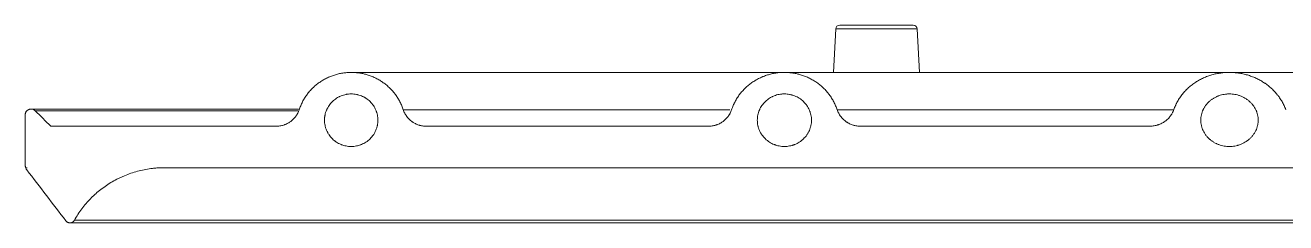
# Model space of a CAD drawing. Header units: millimetres. Extents: x -461 to 2810, y 2853 to 3908.
# Drawn here: x 1598 to 1755.9, y 3106.5 to 3131.4 of the extents above; entities that cross this region are included whole.
import ezdxf

# ---------------------------------------------------------------- set-up
doc = ezdxf.new("R2010")
doc.units = ezdxf.units.MM
doc.layers.add('粗实线层', color=7, linetype='Continuous', lineweight=35)

msp = doc.modelspace()

# ---------------------------------------------------------------- linework, layer by layer
at = {"layer": '粗实线层', "lineweight": 20}
for p, q in [((1699.504, 3130.893), (1699.218, 3125.437)), ((1709.714, 3130.893), (1699.504, 3130.893)), ((1704.609, 3131.374), (1700.011, 3131.374)), ((1709.207, 3131.374), (1704.609, 3131.374)), ((1710, 3125.437), (1709.714, 3130.893)), ((1597.993, 3120.111), (1597.993, 3120.111)), ((1597.993, 3113.807), (1597.993, 3120.111)), ((1599.239, 3120.622), (1599.24, 3120.622)), ((1601.21, 3118.674), (1629.415, 3118.674)), ((1648.239, 3118.674), (1683.545, 3118.674)), ((1702.632, 3118.674), (1738.789, 3118.674)), ((1598.052, 3113.467), (1598.229, 3113.467)), ((1771.005, 3113.467), (1615.438, 3113.467)), ((1603.596, 3106.541), (1995.94, 3106.541)), ((1798.902, 3106.871), (1604.155, 3106.871))]:
    msp.add_line(p, q, dxfattribs=at)
for centre, start, end in [((1700.011, 3130.866), 90, 177), ((1709.207, 3130.866), 3, 90)]:
    msp.add_arc(centre, 0.508, start, end, dxfattribs=at)
for points, knots in [([(1632.304, 3120.752), (1632.36, 3120.923), (1632.423, 3121.092), (1632.527, 3121.341), (1632.564, 3121.423), (1632.64, 3121.586), (1632.679, 3121.667), (1632.803, 3121.907), (1632.892, 3122.063), (1633.081, 3122.366), (1633.28, 3122.661), (1633.614, 3123.077), (1633.889, 3123.371), (1634.051, 3123.527), (1634.116, 3123.589), (1634.149, 3123.619), (1634.249, 3123.71), (1634.317, 3123.769), (1634.522, 3123.942), (1634.804, 3124.16), (1635.25, 3124.453), (1635.562, 3124.625), (1635.802, 3124.745), (1635.883, 3124.784), (1636.006, 3124.84), (1636.048, 3124.858), (1636.131, 3124.893), (1636.172, 3124.911), (1636.38, 3124.995), (1636.716, 3125.117), (1637.23, 3125.259), (1637.58, 3125.327), (1637.933, 3125.382), (1638.111, 3125.402), (1638.38, 3125.423), (1638.47, 3125.428), (1638.649, 3125.435), (1638.739, 3125.437), (1639.007, 3125.436), (1639.362, 3125.422), (1639.892, 3125.36), (1640.287, 3125.283), (1640.505, 3125.229), (1640.592, 3125.207), (1640.636, 3125.195), (1640.766, 3125.159), (1640.852, 3125.133), (1641.108, 3125.051), (1641.443, 3124.929), (1641.929, 3124.708), (1642.241, 3124.536), (1642.471, 3124.398), (1642.547, 3124.35), (1642.66, 3124.275), (1642.698, 3124.25), (1642.772, 3124.199), (1642.809, 3124.174), (1642.991, 3124.043), (1643.273, 3123.823), (1643.668, 3123.464), (1643.912, 3123.204), (1644.088, 3123.002), (1644.173, 3122.899), (1644.257, 3122.792), (1644.311, 3122.721), (1644.339, 3122.685), (1644.472, 3122.504), (1644.673, 3122.207), (1644.936, 3121.743), (1645.087, 3121.42), (1645.224, 3121.091), (1645.287, 3120.923), (1645.343, 3120.752)], [0, 0, 0, 0, 0.03125, 0.03125, 0.046875, 0.046875, 0.0625, 0.0625, 0.09375, 0.09375, 0.125, 0.15625, 0.1875, 0.1953125, 0.1953125, 0.203125, 0.203125, 0.21875, 0.21875, 0.25, 0.28125, 0.3125, 0.3125, 0.328125, 0.328125, 0.3359375, 0.3359375, 0.34375, 0.34375, 0.375, 0.40625, 0.4375, 0.4375, 0.46875, 0.46875, 0.484375, 0.484375, 0.5, 0.5, 0.53125, 0.5625, 0.59375, 0.6015625, 0.6015625, 0.609375, 0.609375, 0.625, 0.625, 0.65625, 0.6875, 0.71875, 0.71875, 0.734375, 0.734375, 0.7421875, 0.7421875, 0.75, 0.75, 0.78125, 0.8125, 0.84375, 0.84375, 0.859375, 0.8671875, 0.8671875, 0.875, 0.875, 0.90625, 0.9375, 0.96875, 0.96875, 1, 1, 1, 1]), ([(1692.782, 3125.437), (1691.915, 3125.437), (1689.415, 3125.437), (1685.144, 3125.437), (1679.855, 3125.437), (1674.18, 3125.437), (1668.25, 3125.437), (1662.604, 3125.437), (1657.349, 3125.437), (1652.57, 3125.437), (1648.112, 3125.437), (1644.141, 3125.437), (1640.968, 3125.437), (1639.469, 3125.437), (1638.894, 3125.437)], [0, 0, 0, 0, 0.0305715, 0.0890396, 0.1564923, 0.2329235, 0.3183334, 0.4127232, 0.4982469, 0.5900131, 0.6880341, 0.7922769, 0.9027193, 1, 1, 1, 1]), ([(1686.468, 3120.752), (1686.525, 3120.925), (1686.589, 3121.095), (1686.696, 3121.345), (1686.751, 3121.469), (1686.811, 3121.592), (1686.852, 3121.673), (1686.872, 3121.714), (1686.978, 3121.915), (1687.068, 3122.071), (1687.26, 3122.375), (1687.464, 3122.671), (1687.803, 3123.088), (1688.053, 3123.349), (1688.216, 3123.507), (1688.249, 3123.539), (1688.315, 3123.6), (1688.416, 3123.692), (1688.519, 3123.78), (1688.727, 3123.952), (1689.013, 3124.17), (1689.465, 3124.461), (1689.782, 3124.633), (1690.025, 3124.752), (1690.107, 3124.791), (1690.232, 3124.846), (1690.273, 3124.864), (1690.357, 3124.899), (1690.399, 3124.916), (1690.609, 3125), (1690.949, 3125.121), (1691.468, 3125.261), (1691.997, 3125.362), (1692.356, 3125.403), (1692.583, 3125.42), (1692.628, 3125.423), (1692.719, 3125.428), (1692.855, 3125.434), (1692.99, 3125.437), (1693.26, 3125.436), (1693.619, 3125.422), (1694.154, 3125.36), (1694.552, 3125.284), (1694.772, 3125.23), (1694.86, 3125.208), (1694.904, 3125.197), (1695.036, 3125.161), (1695.122, 3125.135), (1695.381, 3125.054), (1695.72, 3124.933), (1696.212, 3124.713), (1696.528, 3124.542), (1696.762, 3124.404), (1696.838, 3124.357), (1696.991, 3124.259), (1697.066, 3124.208), (1697.289, 3124.051), (1697.576, 3123.833), (1697.978, 3123.474), (1698.226, 3123.214), (1698.405, 3123.011), (1698.493, 3122.908), (1698.578, 3122.802), (1698.634, 3122.731), (1698.661, 3122.694), (1698.798, 3122.513), (1699.003, 3122.215), (1699.272, 3121.749), (1699.426, 3121.424), (1699.568, 3121.093), (1699.632, 3120.924), (1699.689, 3120.752)], [0, 0, 0, 0, 0.03125, 0.03125, 0.046875, 0.0546875, 0.0546875, 0.0625, 0.0625, 0.09375, 0.09375, 0.125, 0.15625, 0.1875, 0.1875, 0.1953125, 0.1953125, 0.203125, 0.21875, 0.21875, 0.25, 0.28125, 0.3125, 0.3125, 0.328125, 0.328125, 0.3359375, 0.3359375, 0.34375, 0.34375, 0.375, 0.40625, 0.4375, 0.46875, 0.46875, 0.4765625, 0.4765625, 0.484375, 0.5, 0.5, 0.53125, 0.5625, 0.59375, 0.6015625, 0.6015625, 0.609375, 0.609375, 0.625, 0.625, 0.65625, 0.6875, 0.71875, 0.71875, 0.734375, 0.734375, 0.75, 0.75, 0.78125, 0.8125, 0.84375, 0.84375, 0.859375, 0.8671875, 0.8671875, 0.875, 0.875, 0.90625, 0.9375, 0.96875, 0.96875, 1, 1, 1, 1]), ([(1748.956, 3125.437), (1745.721, 3125.437), (1739.108, 3125.437), (1729.731, 3125.437), (1720.872, 3125.437), (1712.97, 3125.437), (1706.094, 3125.437), (1700.347, 3125.437), (1695.975, 3125.437), (1693.936, 3125.437), (1693.159, 3125.437)], [0, 0, 0, 0, 0.1159528, 0.2451904, 0.374418, 0.5036682, 0.632958, 0.7622952, 0.8915416, 1, 1, 1, 1]), ([(1741.846, 3120.752), (1741.908, 3120.931), (1741.978, 3121.106), (1742.074, 3121.322), (1742.094, 3121.365), (1742.135, 3121.45), (1742.197, 3121.578), (1742.263, 3121.702), (1742.399, 3121.947), (1742.497, 3122.106), (1742.704, 3122.415), (1742.925, 3122.715), (1743.17, 3122.997), (1743.363, 3123.202), (1743.429, 3123.269), (1743.531, 3123.368), (1743.565, 3123.4), (1743.634, 3123.465), (1743.668, 3123.497), (1743.843, 3123.654), (1743.987, 3123.773), (1744.282, 3124), (1744.586, 3124.215), (1745.066, 3124.501), (1745.401, 3124.668), (1745.658, 3124.785), (1745.745, 3124.823), (1745.919, 3124.894), (1746.007, 3124.928), (1746.271, 3125.024), (1746.448, 3125.082), (1746.806, 3125.185), (1747.167, 3125.274), (1747.718, 3125.369), (1748.092, 3125.407), (1748.327, 3125.423), (1748.374, 3125.425), (1748.468, 3125.43), (1748.609, 3125.435), (1748.75, 3125.437), (1749.031, 3125.435), (1749.404, 3125.42), (1749.959, 3125.359), (1750.327, 3125.293), (1750.602, 3125.233), (1750.693, 3125.211), (1750.876, 3125.165), (1750.967, 3125.14), (1751.238, 3125.06), (1751.594, 3124.942), (1752.111, 3124.728), (1752.445, 3124.562), (1752.774, 3124.382), (1752.935, 3124.286), (1753.134, 3124.158), (1753.173, 3124.132), (1753.251, 3124.08), (1753.368, 3124), (1753.481, 3123.917), (1753.705, 3123.747), (1753.994, 3123.51), (1754.263, 3123.251), (1754.523, 3122.981), (1754.648, 3122.841), (1754.797, 3122.658), (1754.827, 3122.622), (1754.885, 3122.547), (1754.971, 3122.435), (1755.053, 3122.321), (1755.212, 3122.09), (1755.312, 3121.932), (1755.496, 3121.608), (1755.582, 3121.443), (1755.738, 3121.103), (1755.81, 3120.93), (1755.873, 3120.752)], [0, 0, 0, 0, 0.03125, 0.03125, 0.0390625, 0.0390625, 0.046875, 0.0625, 0.0625, 0.09375, 0.09375, 0.125, 0.15625, 0.15625, 0.171875, 0.171875, 0.1796875, 0.1796875, 0.1875, 0.1875, 0.21875, 0.21875, 0.25, 0.28125, 0.3125, 0.3125, 0.328125, 0.328125, 0.34375, 0.34375, 0.375, 0.375, 0.40625, 0.4375, 0.46875, 0.46875, 0.4765625, 0.4765625, 0.484375, 0.5, 0.5, 0.53125, 0.5625, 0.59375, 0.59375, 0.609375, 0.609375, 0.625, 0.625, 0.65625, 0.6875, 0.71875, 0.71875, 0.75, 0.75, 0.7578125, 0.7578125, 0.765625, 0.78125, 0.78125, 0.8125, 0.84375, 0.84375, 0.875, 0.875, 0.8828125, 0.8828125, 0.890625, 0.90625, 0.90625, 0.9375, 0.9375, 0.96875, 0.96875, 1, 1, 1, 1]), ([(1794.636, 3125.437), (1794.052, 3125.437), (1791.305, 3125.437), (1786.386, 3125.437), (1779.966, 3125.437), (1773.572, 3125.437), (1767.333, 3125.437), (1761.379, 3125.437), (1755.934, 3125.437), (1751.714, 3125.437), (1749.673, 3125.437), (1748.962, 3125.437)], [0, 0, 0, 0, 0.0289608, 0.1369503, 0.2502748, 0.3694673, 0.4955904, 0.6273495, 0.7646187, 0.9089135, 1, 1, 1, 1]), ([(1642.167, 3119.436), (1642.167, 3119.546), (1642.161, 3119.655), (1642.14, 3119.871), (1642.107, 3120.085), (1642.054, 3120.295), (1642.013, 3120.425), (1642.005, 3120.451), (1641.987, 3120.503), (1641.978, 3120.529), (1641.95, 3120.607), (1641.93, 3120.657), (1641.867, 3120.808), (1641.772, 3121.003), (1641.659, 3121.188), (1641.567, 3121.323), (1641.536, 3121.367), (1641.47, 3121.454), (1641.436, 3121.497), (1641.33, 3121.623), (1641.182, 3121.783), (1640.94, 3121.998), (1640.764, 3122.127), (1640.649, 3122.202), (1640.626, 3122.216), (1640.58, 3122.245), (1640.509, 3122.288), (1640.438, 3122.327), (1640.294, 3122.403), (1640.097, 3122.494), (1639.892, 3122.566), (1639.736, 3122.613), (1639.683, 3122.627), (1639.603, 3122.647), (1639.577, 3122.653), (1639.523, 3122.665), (1639.389, 3122.692), (1639.148, 3122.727), (1638.931, 3122.738), (1638.714, 3122.738), (1638.606, 3122.733), (1638.469, 3122.72), (1638.442, 3122.717), (1638.388, 3122.71), (1638.306, 3122.699), (1638.226, 3122.686), (1638.066, 3122.655), (1637.856, 3122.603), (1637.651, 3122.531), (1637.5, 3122.47), (1637.45, 3122.448), (1637.375, 3122.414), (1637.35, 3122.402), (1637.301, 3122.378), (1637.18, 3122.316), (1636.969, 3122.192), (1636.794, 3122.065), (1636.625, 3121.929), (1636.544, 3121.856), (1636.446, 3121.761), (1636.426, 3121.741), (1636.388, 3121.702), (1636.332, 3121.642), (1636.278, 3121.581), (1636.173, 3121.456), (1636.043, 3121.283), (1635.93, 3121.099), (1635.851, 3120.955), (1635.826, 3120.907), (1635.791, 3120.832), (1635.779, 3120.808), (1635.756, 3120.758), (1635.702, 3120.633), (1635.618, 3120.403), (1635.564, 3120.193), (1635.532, 3120.034), (1635.517, 3119.954), (1635.506, 3119.873), (1635.499, 3119.818), (1635.496, 3119.791), (1635.482, 3119.655), (1635.477, 3119.546), (1635.477, 3119.329), (1635.488, 3119.113), (1635.52, 3118.898), (1635.547, 3118.764), (1635.553, 3118.737), (1635.565, 3118.684), (1635.571, 3118.657), (1635.591, 3118.577), (1635.606, 3118.525), (1635.654, 3118.369), (1635.729, 3118.165), (1635.823, 3117.97), (1635.901, 3117.827), (1635.928, 3117.779), (1635.985, 3117.686), (1636.015, 3117.64), (1636.107, 3117.504), (1636.238, 3117.331), (1636.458, 3117.092), (1636.621, 3116.947), (1636.727, 3116.861), (1636.749, 3116.844), (1636.792, 3116.811), (1636.858, 3116.762), (1636.925, 3116.715), (1637.061, 3116.626), (1637.248, 3116.516), (1637.445, 3116.425), (1637.596, 3116.363), (1637.647, 3116.344), (1637.751, 3116.307), (1637.803, 3116.29), (1637.96, 3116.244), (1638.171, 3116.192), (1638.385, 3116.16), (1638.601, 3116.139), (1638.71, 3116.134), (1638.929, 3116.134), (1639.038, 3116.139), (1639.254, 3116.16), (1639.468, 3116.191), (1639.679, 3116.243), (1639.836, 3116.289), (1639.888, 3116.306), (1639.991, 3116.342), (1640.043, 3116.361), (1640.194, 3116.423), (1640.391, 3116.514), (1640.578, 3116.624), (1640.759, 3116.742), (1640.847, 3116.806), (1641.019, 3116.944), (1641.1, 3117.016), (1641.255, 3117.168), (1641.402, 3117.327), (1641.533, 3117.5), (1641.626, 3117.635), (1641.655, 3117.681), (1641.713, 3117.774), (1641.74, 3117.821), (1641.819, 3117.965), (1641.913, 3118.16), (1641.987, 3118.363), (1642.036, 3118.519), (1642.058, 3118.597), (1642.078, 3118.677), (1642.09, 3118.73), (1642.096, 3118.757), (1642.123, 3118.892), (1642.14, 3119), (1642.161, 3119.217), (1642.167, 3119.326), (1642.167, 3119.436)], [0, 0, 0, 0, 0.015625, 0.015625, 0.03125, 0.046875, 0.046875, 0.0507812, 0.0507812, 0.0546875, 0.0546875, 0.0625, 0.0625, 0.078125, 0.09375, 0.09375, 0.1015625, 0.1015625, 0.109375, 0.109375, 0.125, 0.140625, 0.15625, 0.15625, 0.1601562, 0.1601562, 0.1640625, 0.171875, 0.171875, 0.1875, 0.203125, 0.203125, 0.2109375, 0.2109375, 0.2148437, 0.2148437, 0.21875, 0.234375, 0.25, 0.25, 0.265625, 0.265625, 0.2695312, 0.2695312, 0.2734375, 0.28125, 0.28125, 0.296875, 0.3125, 0.3125, 0.3203125, 0.3203125, 0.3242187, 0.3242187, 0.328125, 0.34375, 0.359375, 0.359375, 0.375, 0.375, 0.3789062, 0.3789062, 0.3828125, 0.390625, 0.390625, 0.40625, 0.421875, 0.421875, 0.4296875, 0.4296875, 0.4335937, 0.4335937, 0.4375, 0.453125, 0.46875, 0.46875, 0.4765625, 0.4804687, 0.4804687, 0.484375, 0.484375, 0.5, 0.5, 0.515625, 0.53125, 0.53125, 0.5351562, 0.5351562, 0.5390625, 0.5390625, 0.546875, 0.546875, 0.5625, 0.578125, 0.578125, 0.5859375, 0.5859375, 0.59375, 0.59375, 0.609375, 0.625, 0.640625, 0.640625, 0.6445312, 0.6445312, 0.6484375, 0.65625, 0.65625, 0.671875, 0.6875, 0.6875, 0.6953125, 0.6953125, 0.703125, 0.703125, 0.71875, 0.734375, 0.734375, 0.75, 0.75, 0.765625, 0.765625, 0.78125, 0.796875, 0.796875, 0.8046875, 0.8046875, 0.8125, 0.8125, 0.828125, 0.84375, 0.84375, 0.859375, 0.859375, 0.875, 0.875, 0.890625, 0.90625, 0.90625, 0.9140625, 0.9140625, 0.921875, 0.921875, 0.9375, 0.953125, 0.953125, 0.9609375, 0.9648437, 0.9648437, 0.96875, 0.96875, 0.984375, 0.984375, 1, 1, 1, 1]), ([(1642.167, 3119.436), (1642.167, 3119.326), (1642.161, 3119.217), (1642.14, 3119), (1642.123, 3118.892), (1642.096, 3118.757), (1642.09, 3118.73), (1642.078, 3118.677), (1642.058, 3118.597), (1642.036, 3118.519), (1641.987, 3118.363), (1641.913, 3118.16), (1641.819, 3117.965), (1641.74, 3117.821), (1641.713, 3117.774), (1641.655, 3117.681), (1641.626, 3117.635), (1641.533, 3117.5), (1641.402, 3117.327), (1641.255, 3117.168), (1641.1, 3117.016), (1641.019, 3116.944), (1640.847, 3116.806), (1640.759, 3116.742), (1640.578, 3116.624), (1640.391, 3116.514), (1640.194, 3116.423), (1640.043, 3116.361), (1639.991, 3116.342), (1639.888, 3116.306), (1639.836, 3116.289), (1639.679, 3116.243), (1639.468, 3116.191), (1639.254, 3116.16), (1639.038, 3116.139), (1638.929, 3116.134), (1638.71, 3116.134), (1638.601, 3116.139), (1638.385, 3116.16), (1638.171, 3116.192), (1637.96, 3116.244), (1637.803, 3116.29), (1637.751, 3116.307), (1637.647, 3116.344), (1637.596, 3116.363), (1637.445, 3116.425), (1637.248, 3116.516), (1637.061, 3116.626), (1636.925, 3116.715), (1636.858, 3116.762), (1636.792, 3116.811), (1636.749, 3116.844), (1636.727, 3116.861), (1636.621, 3116.947), (1636.458, 3117.092), (1636.238, 3117.331), (1636.107, 3117.504), (1636.015, 3117.64), (1635.985, 3117.686), (1635.928, 3117.779), (1635.901, 3117.827), (1635.823, 3117.97), (1635.729, 3118.165), (1635.654, 3118.369), (1635.606, 3118.525), (1635.591, 3118.577), (1635.571, 3118.657), (1635.565, 3118.684), (1635.553, 3118.737), (1635.547, 3118.764), (1635.52, 3118.898), (1635.488, 3119.113), (1635.477, 3119.329), (1635.477, 3119.546), (1635.482, 3119.655), (1635.496, 3119.791), (1635.499, 3119.818), (1635.506, 3119.873), (1635.517, 3119.954), (1635.532, 3120.034), (1635.564, 3120.193), (1635.618, 3120.403), (1635.702, 3120.633), (1635.756, 3120.758), (1635.779, 3120.808), (1635.791, 3120.832), (1635.826, 3120.907), (1635.851, 3120.955), (1635.93, 3121.099), (1636.043, 3121.283), (1636.173, 3121.456), (1636.278, 3121.581), (1636.332, 3121.642), (1636.388, 3121.702), (1636.426, 3121.741), (1636.446, 3121.761), (1636.544, 3121.856), (1636.625, 3121.929), (1636.794, 3122.065), (1636.969, 3122.192), (1637.18, 3122.316), (1637.301, 3122.378), (1637.35, 3122.402), (1637.375, 3122.414), (1637.45, 3122.448), (1637.5, 3122.47), (1637.651, 3122.531), (1637.856, 3122.603), (1638.066, 3122.655), (1638.226, 3122.686), (1638.306, 3122.699), (1638.388, 3122.71), (1638.442, 3122.717), (1638.469, 3122.72), (1638.606, 3122.733), (1638.714, 3122.738), (1638.931, 3122.738), (1639.148, 3122.727), (1639.389, 3122.692), (1639.523, 3122.665), (1639.577, 3122.653), (1639.603, 3122.647), (1639.683, 3122.627), (1639.736, 3122.613), (1639.892, 3122.566), (1640.097, 3122.494), (1640.294, 3122.403), (1640.438, 3122.327), (1640.509, 3122.288), (1640.58, 3122.245), (1640.626, 3122.216), (1640.649, 3122.202), (1640.764, 3122.127), (1640.94, 3121.998), (1641.182, 3121.783), (1641.33, 3121.623), (1641.436, 3121.497), (1641.47, 3121.454), (1641.536, 3121.367), (1641.567, 3121.323), (1641.659, 3121.188), (1641.772, 3121.003), (1641.867, 3120.808), (1641.93, 3120.657), (1641.95, 3120.607), (1641.978, 3120.529), (1641.987, 3120.503), (1642.005, 3120.451), (1642.013, 3120.425), (1642.054, 3120.295), (1642.107, 3120.085), (1642.14, 3119.871), (1642.161, 3119.655), (1642.167, 3119.546), (1642.167, 3119.436)], [0, 0, 0, 0, 0.015625, 0.015625, 0.03125, 0.03125, 0.0351563, 0.0351563, 0.0390625, 0.046875, 0.046875, 0.0625, 0.078125, 0.078125, 0.0859375, 0.0859375, 0.09375, 0.09375, 0.109375, 0.125, 0.125, 0.140625, 0.140625, 0.15625, 0.15625, 0.171875, 0.1875, 0.1875, 0.1953125, 0.1953125, 0.203125, 0.203125, 0.21875, 0.234375, 0.234375, 0.25, 0.25, 0.265625, 0.265625, 0.28125, 0.296875, 0.296875, 0.3046875, 0.3046875, 0.3125, 0.3125, 0.328125, 0.34375, 0.34375, 0.3515625, 0.3554688, 0.3554688, 0.359375, 0.359375, 0.375, 0.390625, 0.40625, 0.40625, 0.4140625, 0.4140625, 0.421875, 0.421875, 0.4375, 0.453125, 0.453125, 0.4609375, 0.4609375, 0.4648438, 0.4648438, 0.46875, 0.46875, 0.484375, 0.5, 0.5, 0.515625, 0.515625, 0.5195313, 0.5195313, 0.5234375, 0.53125, 0.53125, 0.546875, 0.5625, 0.5664063, 0.5664063, 0.5703125, 0.5703125, 0.578125, 0.578125, 0.59375, 0.609375, 0.609375, 0.6171875, 0.6210938, 0.6210938, 0.625, 0.625, 0.640625, 0.640625, 0.65625, 0.671875, 0.6757813, 0.6757813, 0.6796875, 0.6796875, 0.6875, 0.6875, 0.703125, 0.71875, 0.71875, 0.7265625, 0.7304688, 0.7304688, 0.734375, 0.734375, 0.75, 0.75, 0.765625, 0.78125, 0.7851563, 0.7851563, 0.7890625, 0.7890625, 0.796875, 0.796875, 0.8125, 0.828125, 0.828125, 0.8359375, 0.8398438, 0.8398438, 0.84375, 0.84375, 0.859375, 0.875, 0.890625, 0.890625, 0.8984375, 0.8984375, 0.90625, 0.90625, 0.921875, 0.9375, 0.9375, 0.9453125, 0.9453125, 0.9492188, 0.9492188, 0.953125, 0.953125, 0.96875, 0.984375, 0.984375, 1, 1, 1, 1]), ([(1696.469, 3119.436), (1696.469, 3119.547), (1696.463, 3119.656), (1696.441, 3119.874), (1696.408, 3120.089), (1696.352, 3120.301), (1696.311, 3120.432), (1696.302, 3120.458), (1696.284, 3120.51), (1696.275, 3120.536), (1696.246, 3120.614), (1696.226, 3120.665), (1696.16, 3120.816), (1696.064, 3121.011), (1695.948, 3121.197), (1695.854, 3121.332), (1695.822, 3121.376), (1695.771, 3121.441), (1695.754, 3121.463), (1695.719, 3121.506), (1695.631, 3121.612), (1695.462, 3121.791), (1695.297, 3121.934), (1695.125, 3122.069), (1695.036, 3122.133), (1694.85, 3122.252), (1694.755, 3122.307), (1694.56, 3122.407), (1694.362, 3122.497), (1694.155, 3122.568), (1694.023, 3122.607), (1693.997, 3122.614), (1693.943, 3122.628), (1693.917, 3122.635), (1693.836, 3122.654), (1693.782, 3122.666), (1693.621, 3122.697), (1693.404, 3122.728), (1693.187, 3122.738), (1693.023, 3122.738), (1692.968, 3122.737), (1692.858, 3122.732), (1692.803, 3122.728), (1692.638, 3122.712), (1692.53, 3122.697), (1692.315, 3122.656), (1692.103, 3122.605), (1691.897, 3122.534), (1691.744, 3122.473), (1691.693, 3122.452), (1691.618, 3122.418), (1691.593, 3122.406), (1691.543, 3122.382), (1691.42, 3122.321), (1691.207, 3122.198), (1691.03, 3122.071), (1690.858, 3121.936), (1690.775, 3121.865), (1690.676, 3121.769), (1690.656, 3121.75), (1690.617, 3121.71), (1690.56, 3121.651), (1690.505, 3121.59), (1690.399, 3121.465), (1690.265, 3121.293), (1690.15, 3121.108), (1690.07, 3120.964), (1690.044, 3120.915), (1690.007, 3120.841), (1689.996, 3120.816), (1689.972, 3120.766), (1689.916, 3120.64), (1689.831, 3120.41), (1689.775, 3120.199), (1689.731, 3119.985), (1689.714, 3119.876), (1689.691, 3119.656), (1689.686, 3119.547), (1689.686, 3119.328), (1689.697, 3119.11), (1689.73, 3118.894), (1689.757, 3118.759), (1689.763, 3118.733), (1689.776, 3118.679), (1689.783, 3118.652), (1689.803, 3118.572), (1689.818, 3118.519), (1689.868, 3118.362), (1689.944, 3118.158), (1690.04, 3117.961), (1690.12, 3117.818), (1690.148, 3117.77), (1690.192, 3117.7), (1690.206, 3117.677), (1690.237, 3117.631), (1690.314, 3117.517), (1690.464, 3117.322), (1690.614, 3117.163), (1690.732, 3117.049), (1690.772, 3117.012), (1690.855, 3116.94), (1690.898, 3116.905), (1691.028, 3116.802), (1691.117, 3116.738), (1691.301, 3116.62), (1691.49, 3116.511), (1691.689, 3116.421), (1691.817, 3116.37), (1691.842, 3116.36), (1691.894, 3116.341), (1691.92, 3116.331), (1691.998, 3116.304), (1692.051, 3116.288), (1692.209, 3116.242), (1692.421, 3116.191), (1692.637, 3116.16), (1692.8, 3116.144), (1692.882, 3116.139), (1692.965, 3116.136), (1693.02, 3116.134), (1693.048, 3116.134), (1693.186, 3116.134), (1693.405, 3116.144), (1693.728, 3116.191), (1693.941, 3116.242), (1694.073, 3116.28), (1694.099, 3116.288), (1694.151, 3116.305), (1694.178, 3116.313), (1694.256, 3116.34), (1694.308, 3116.359), (1694.46, 3116.42), (1694.659, 3116.51), (1694.848, 3116.619), (1695.032, 3116.737), (1695.122, 3116.8), (1695.295, 3116.937), (1695.378, 3117.009), (1695.536, 3117.16), (1695.686, 3117.318), (1695.82, 3117.491), (1695.914, 3117.626), (1695.944, 3117.672), (1696.003, 3117.765), (1696.031, 3117.813), (1696.111, 3117.957), (1696.208, 3118.153), (1696.284, 3118.357), (1696.334, 3118.513), (1696.349, 3118.565), (1696.377, 3118.672), (1696.39, 3118.725), (1696.424, 3118.888), (1696.441, 3118.997), (1696.463, 3119.215), (1696.469, 3119.325), (1696.469, 3119.436)], [0, 0, 0, 0, 0.015625, 0.015625, 0.03125, 0.046875, 0.046875, 0.0507813, 0.0507813, 0.0546875, 0.0546875, 0.0625, 0.0625, 0.078125, 0.09375, 0.09375, 0.1015625, 0.1015625, 0.1054688, 0.1054688, 0.109375, 0.125, 0.140625, 0.140625, 0.15625, 0.15625, 0.171875, 0.171875, 0.1875, 0.203125, 0.203125, 0.2070313, 0.2070313, 0.2109375, 0.2109375, 0.21875, 0.21875, 0.234375, 0.25, 0.25, 0.2578125, 0.2578125, 0.265625, 0.265625, 0.28125, 0.28125, 0.296875, 0.3125, 0.3125, 0.3203125, 0.3203125, 0.3242188, 0.3242188, 0.328125, 0.34375, 0.359375, 0.359375, 0.375, 0.375, 0.3789063, 0.3789063, 0.3828125, 0.390625, 0.390625, 0.40625, 0.421875, 0.421875, 0.4296875, 0.4296875, 0.4335938, 0.4335938, 0.4375, 0.453125, 0.46875, 0.46875, 0.484375, 0.484375, 0.5, 0.5, 0.515625, 0.53125, 0.53125, 0.5351563, 0.5351563, 0.5390625, 0.5390625, 0.546875, 0.546875, 0.5625, 0.578125, 0.578125, 0.5859375, 0.5859375, 0.5898437, 0.5898437, 0.59375, 0.609375, 0.625, 0.625, 0.6328125, 0.6328125, 0.640625, 0.640625, 0.65625, 0.65625, 0.671875, 0.6875, 0.6875, 0.6914062, 0.6914062, 0.6953125, 0.6953125, 0.703125, 0.703125, 0.71875, 0.734375, 0.734375, 0.7421875, 0.7460937, 0.7460937, 0.75, 0.75, 0.765625, 0.78125, 0.796875, 0.796875, 0.8007812, 0.8007812, 0.8046875, 0.8046875, 0.8125, 0.8125, 0.828125, 0.84375, 0.84375, 0.859375, 0.859375, 0.875, 0.875, 0.890625, 0.90625, 0.90625, 0.9140625, 0.9140625, 0.921875, 0.921875, 0.9375, 0.953125, 0.953125, 0.9609375, 0.9609375, 0.96875, 0.96875, 0.984375, 0.984375, 1, 1, 1, 1]), ([(1696.469, 3119.436), (1696.469, 3119.325), (1696.463, 3119.215), (1696.441, 3118.997), (1696.424, 3118.888), (1696.39, 3118.725), (1696.377, 3118.672), (1696.349, 3118.565), (1696.334, 3118.513), (1696.284, 3118.357), (1696.208, 3118.153), (1696.111, 3117.957), (1696.031, 3117.813), (1696.003, 3117.765), (1695.944, 3117.672), (1695.914, 3117.626), (1695.82, 3117.491), (1695.686, 3117.318), (1695.536, 3117.16), (1695.378, 3117.009), (1695.295, 3116.937), (1695.122, 3116.8), (1695.032, 3116.737), (1694.848, 3116.619), (1694.659, 3116.51), (1694.46, 3116.42), (1694.308, 3116.359), (1694.256, 3116.34), (1694.178, 3116.313), (1694.151, 3116.305), (1694.099, 3116.288), (1694.073, 3116.28), (1693.941, 3116.242), (1693.728, 3116.191), (1693.405, 3116.144), (1693.186, 3116.134), (1693.048, 3116.134), (1693.02, 3116.134), (1692.965, 3116.136), (1692.882, 3116.139), (1692.8, 3116.144), (1692.637, 3116.16), (1692.421, 3116.191), (1692.209, 3116.242), (1692.051, 3116.288), (1691.998, 3116.304), (1691.92, 3116.331), (1691.894, 3116.341), (1691.842, 3116.36), (1691.817, 3116.37), (1691.689, 3116.421), (1691.49, 3116.511), (1691.301, 3116.62), (1691.117, 3116.738), (1691.028, 3116.802), (1690.898, 3116.905), (1690.855, 3116.94), (1690.772, 3117.012), (1690.732, 3117.049), (1690.614, 3117.163), (1690.464, 3117.322), (1690.314, 3117.517), (1690.237, 3117.631), (1690.206, 3117.677), (1690.192, 3117.7), (1690.148, 3117.77), (1690.12, 3117.818), (1690.04, 3117.961), (1689.944, 3118.158), (1689.868, 3118.362), (1689.818, 3118.519), (1689.803, 3118.572), (1689.783, 3118.652), (1689.776, 3118.679), (1689.763, 3118.733), (1689.757, 3118.759), (1689.73, 3118.894), (1689.697, 3119.11), (1689.686, 3119.328), (1689.686, 3119.547), (1689.691, 3119.656), (1689.714, 3119.876), (1689.731, 3119.985), (1689.775, 3120.199), (1689.831, 3120.41), (1689.916, 3120.64), (1689.972, 3120.766), (1689.996, 3120.816), (1690.007, 3120.841), (1690.044, 3120.915), (1690.07, 3120.964), (1690.15, 3121.108), (1690.265, 3121.293), (1690.399, 3121.465), (1690.505, 3121.59), (1690.56, 3121.651), (1690.617, 3121.71), (1690.656, 3121.75), (1690.676, 3121.769), (1690.775, 3121.865), (1690.858, 3121.936), (1691.03, 3122.071), (1691.207, 3122.198), (1691.42, 3122.321), (1691.543, 3122.382), (1691.593, 3122.406), (1691.618, 3122.418), (1691.693, 3122.452), (1691.744, 3122.473), (1691.897, 3122.534), (1692.103, 3122.605), (1692.315, 3122.656), (1692.53, 3122.697), (1692.638, 3122.712), (1692.803, 3122.728), (1692.858, 3122.732), (1692.968, 3122.737), (1693.023, 3122.738), (1693.187, 3122.738), (1693.404, 3122.728), (1693.621, 3122.697), (1693.782, 3122.666), (1693.836, 3122.654), (1693.917, 3122.635), (1693.943, 3122.628), (1693.997, 3122.614), (1694.023, 3122.607), (1694.155, 3122.568), (1694.362, 3122.497), (1694.56, 3122.407), (1694.755, 3122.307), (1694.85, 3122.252), (1695.036, 3122.133), (1695.125, 3122.069), (1695.297, 3121.934), (1695.462, 3121.791), (1695.631, 3121.612), (1695.719, 3121.506), (1695.754, 3121.463), (1695.771, 3121.441), (1695.822, 3121.376), (1695.854, 3121.332), (1695.948, 3121.197), (1696.064, 3121.011), (1696.16, 3120.816), (1696.226, 3120.665), (1696.246, 3120.614), (1696.275, 3120.536), (1696.284, 3120.51), (1696.302, 3120.458), (1696.311, 3120.432), (1696.352, 3120.301), (1696.408, 3120.089), (1696.441, 3119.874), (1696.463, 3119.656), (1696.469, 3119.547), (1696.469, 3119.436)], [0, 0, 0, 0, 0.015625, 0.015625, 0.03125, 0.03125, 0.0390625, 0.0390625, 0.046875, 0.046875, 0.0625, 0.078125, 0.078125, 0.0859375, 0.0859375, 0.09375, 0.09375, 0.109375, 0.125, 0.125, 0.140625, 0.140625, 0.15625, 0.15625, 0.171875, 0.1875, 0.1875, 0.1953125, 0.1953125, 0.1992188, 0.1992188, 0.203125, 0.203125, 0.21875, 0.234375, 0.25, 0.25, 0.2539063, 0.2539063, 0.2578125, 0.265625, 0.265625, 0.28125, 0.296875, 0.296875, 0.3046875, 0.3046875, 0.3085938, 0.3085938, 0.3125, 0.3125, 0.328125, 0.34375, 0.34375, 0.359375, 0.359375, 0.3671875, 0.3671875, 0.375, 0.375, 0.390625, 0.40625, 0.4101563, 0.4101563, 0.4140625, 0.4140625, 0.421875, 0.421875, 0.4375, 0.453125, 0.453125, 0.4609375, 0.4609375, 0.4648437, 0.4648437, 0.46875, 0.46875, 0.484375, 0.5, 0.5, 0.515625, 0.515625, 0.53125, 0.53125, 0.546875, 0.5625, 0.5664062, 0.5664062, 0.5703125, 0.5703125, 0.578125, 0.578125, 0.59375, 0.609375, 0.609375, 0.6171875, 0.6210937, 0.6210937, 0.625, 0.625, 0.640625, 0.640625, 0.65625, 0.671875, 0.6757812, 0.6757812, 0.6796875, 0.6796875, 0.6875, 0.6875, 0.703125, 0.71875, 0.71875, 0.734375, 0.734375, 0.7421875, 0.7421875, 0.75, 0.75, 0.765625, 0.78125, 0.78125, 0.7890625, 0.7890625, 0.7929687, 0.7929687, 0.796875, 0.796875, 0.8125, 0.828125, 0.828125, 0.84375, 0.84375, 0.859375, 0.859375, 0.875, 0.890625, 0.8945312, 0.8945312, 0.8984375, 0.8984375, 0.90625, 0.90625, 0.921875, 0.9375, 0.9375, 0.9453125, 0.9453125, 0.9492187, 0.9492187, 0.953125, 0.953125, 0.96875, 0.984375, 0.984375, 1, 1, 1, 1]), ([(1752.418, 3119.436), (1752.418, 3119.55), (1752.411, 3119.663), (1752.386, 3119.887), (1752.348, 3120.108), (1752.286, 3120.326), (1752.239, 3120.46), (1752.229, 3120.487), (1752.209, 3120.54), (1752.178, 3120.619), (1752.144, 3120.697), (1752.071, 3120.85), (1751.964, 3121.047), (1751.836, 3121.234), (1751.749, 3121.347), (1751.732, 3121.369), (1751.696, 3121.413), (1751.642, 3121.479), (1751.585, 3121.542), (1751.47, 3121.666), (1751.308, 3121.822), (1751.131, 3121.963), (1751.016, 3122.045), (1750.993, 3122.062), (1750.946, 3122.094), (1750.922, 3122.11), (1750.851, 3122.156), (1750.802, 3122.186), (1750.656, 3122.272), (1750.557, 3122.324), (1750.353, 3122.42), (1750.249, 3122.463), (1750.09, 3122.522), (1750.037, 3122.54), (1749.928, 3122.574), (1749.874, 3122.59), (1749.709, 3122.634), (1749.599, 3122.659), (1749.377, 3122.698), (1749.155, 3122.727), (1748.93, 3122.738), (1748.76, 3122.738), (1748.703, 3122.737), (1748.59, 3122.732), (1748.533, 3122.729), (1748.364, 3122.714), (1748.141, 3122.686), (1747.921, 3122.638), (1747.704, 3122.58), (1747.597, 3122.547), (1747.464, 3122.498), (1747.437, 3122.488), (1747.384, 3122.468), (1747.358, 3122.457), (1747.279, 3122.424), (1747.227, 3122.401), (1747.074, 3122.329), (1746.875, 3122.224), (1746.687, 3122.102), (1746.505, 3121.97), (1746.417, 3121.9), (1746.289, 3121.788), (1746.248, 3121.749), (1746.166, 3121.67), (1746.127, 3121.629), (1746.012, 3121.505), (1745.939, 3121.419), (1745.804, 3121.241), (1745.741, 3121.148), (1745.653, 3121.003), (1745.611, 3120.93), (1745.572, 3120.854), (1745.546, 3120.803), (1745.534, 3120.778), (1745.473, 3120.649), (1745.388, 3120.44), (1745.327, 3120.224), (1745.277, 3120.004), (1745.258, 3119.893), (1745.242, 3119.752), (1745.239, 3119.723), (1745.235, 3119.667), (1745.229, 3119.582), (1745.226, 3119.497), (1745.226, 3119.328), (1745.238, 3119.103), (1745.275, 3118.88), (1745.312, 3118.714), (1745.326, 3118.658), (1745.357, 3118.549), (1745.373, 3118.495), (1745.428, 3118.335), (1745.512, 3118.126), (1745.619, 3117.926), (1745.706, 3117.78), (1745.737, 3117.732), (1745.801, 3117.638), (1745.834, 3117.592), (1745.936, 3117.457), (1746.081, 3117.284), (1746.242, 3117.126), (1746.348, 3117.032), (1746.37, 3117.014), (1746.413, 3116.977), (1746.435, 3116.959), (1746.502, 3116.906), (1746.547, 3116.871), (1746.685, 3116.772), (1746.779, 3116.71), (1746.973, 3116.596), (1747.073, 3116.543), (1747.226, 3116.471), (1747.278, 3116.448), (1747.383, 3116.405), (1747.436, 3116.384), (1747.596, 3116.326), (1747.704, 3116.292), (1747.921, 3116.234), (1748.141, 3116.186), (1748.365, 3116.157), (1748.506, 3116.145), (1748.535, 3116.143), (1748.591, 3116.14), (1748.62, 3116.138), (1748.705, 3116.135), (1748.762, 3116.134), (1748.931, 3116.134), (1749.156, 3116.145), (1749.379, 3116.174), (1749.601, 3116.214), (1749.711, 3116.238), (1749.848, 3116.275), (1749.875, 3116.283), (1749.93, 3116.299), (1750.011, 3116.324), (1750.092, 3116.351), (1750.251, 3116.409), (1750.458, 3116.496), (1750.656, 3116.6), (1750.851, 3116.714), (1750.945, 3116.776), (1751.061, 3116.859), (1751.084, 3116.876), (1751.129, 3116.91), (1751.196, 3116.962), (1751.261, 3117.017), (1751.388, 3117.128), (1751.469, 3117.206), (1751.623, 3117.369), (1751.695, 3117.455), (1751.798, 3117.589), (1751.848, 3117.658), (1751.895, 3117.728), (1751.927, 3117.776), (1751.942, 3117.8), (1752.016, 3117.922), (1752.124, 3118.12), (1752.209, 3118.328), (1752.284, 3118.54), (1752.315, 3118.648), (1752.353, 3118.814), (1752.365, 3118.87), (1752.384, 3118.982), (1752.4, 3119.095), (1752.412, 3119.237), (1752.416, 3119.322), (1752.417, 3119.379), (1752.418, 3119.407), (1752.418, 3119.436)], [0, 0, 0, 0, 0.015625, 0.015625, 0.03125, 0.046875, 0.046875, 0.0507812, 0.0507812, 0.0546875, 0.0625, 0.0625, 0.078125, 0.09375, 0.09375, 0.0976562, 0.0976562, 0.1015625, 0.109375, 0.109375, 0.125, 0.140625, 0.140625, 0.1445312, 0.1445312, 0.1484375, 0.1484375, 0.15625, 0.15625, 0.171875, 0.171875, 0.1875, 0.1875, 0.1953125, 0.1953125, 0.203125, 0.203125, 0.21875, 0.21875, 0.234375, 0.25, 0.25, 0.2578125, 0.2578125, 0.265625, 0.265625, 0.28125, 0.296875, 0.296875, 0.3125, 0.3125, 0.3164062, 0.3164062, 0.3203125, 0.3203125, 0.328125, 0.328125, 0.34375, 0.359375, 0.359375, 0.375, 0.375, 0.3828125, 0.3828125, 0.390625, 0.390625, 0.40625, 0.40625, 0.421875, 0.421875, 0.4296875, 0.4335937, 0.4335937, 0.4375, 0.4375, 0.453125, 0.46875, 0.46875, 0.484375, 0.484375, 0.4882812, 0.4882812, 0.4921875, 0.5, 0.5, 0.515625, 0.53125, 0.53125, 0.5390625, 0.5390625, 0.546875, 0.546875, 0.5625, 0.578125, 0.578125, 0.5859375, 0.5859375, 0.59375, 0.59375, 0.609375, 0.625, 0.625, 0.6289062, 0.6289062, 0.6328125, 0.6328125, 0.640625, 0.640625, 0.65625, 0.65625, 0.671875, 0.671875, 0.6796875, 0.6796875, 0.6875, 0.6875, 0.703125, 0.703125, 0.71875, 0.734375, 0.734375, 0.7382812, 0.7382812, 0.7421875, 0.7421875, 0.75, 0.75, 0.765625, 0.78125, 0.78125, 0.796875, 0.796875, 0.8007812, 0.8007812, 0.8046875, 0.8125, 0.8125, 0.828125, 0.84375, 0.84375, 0.859375, 0.859375, 0.8632812, 0.8632812, 0.8671875, 0.875, 0.875, 0.890625, 0.890625, 0.90625, 0.90625, 0.9140625, 0.9179687, 0.9179687, 0.921875, 0.921875, 0.9375, 0.953125, 0.953125, 0.96875, 0.96875, 0.9765625, 0.9765625, 0.984375, 0.9921875, 0.9960937, 0.9960937, 1, 1, 1, 1]), ([(1752.418, 3119.436), (1752.418, 3119.407), (1752.417, 3119.379), (1752.416, 3119.322), (1752.412, 3119.237), (1752.4, 3119.095), (1752.384, 3118.982), (1752.365, 3118.87), (1752.353, 3118.814), (1752.315, 3118.648), (1752.284, 3118.54), (1752.209, 3118.328), (1752.124, 3118.12), (1752.016, 3117.922), (1751.942, 3117.8), (1751.927, 3117.776), (1751.895, 3117.728), (1751.848, 3117.658), (1751.798, 3117.589), (1751.695, 3117.455), (1751.623, 3117.369), (1751.469, 3117.206), (1751.388, 3117.128), (1751.261, 3117.017), (1751.196, 3116.962), (1751.129, 3116.91), (1751.084, 3116.876), (1751.061, 3116.859), (1750.945, 3116.776), (1750.851, 3116.714), (1750.656, 3116.6), (1750.458, 3116.496), (1750.251, 3116.409), (1750.092, 3116.351), (1750.011, 3116.324), (1749.93, 3116.299), (1749.875, 3116.283), (1749.848, 3116.275), (1749.711, 3116.238), (1749.601, 3116.214), (1749.379, 3116.174), (1749.156, 3116.145), (1748.931, 3116.134), (1748.762, 3116.134), (1748.705, 3116.135), (1748.62, 3116.138), (1748.591, 3116.14), (1748.535, 3116.143), (1748.506, 3116.145), (1748.365, 3116.157), (1748.141, 3116.186), (1747.921, 3116.234), (1747.704, 3116.292), (1747.596, 3116.326), (1747.436, 3116.384), (1747.383, 3116.405), (1747.278, 3116.448), (1747.226, 3116.471), (1747.073, 3116.543), (1746.973, 3116.596), (1746.779, 3116.71), (1746.685, 3116.772), (1746.547, 3116.871), (1746.502, 3116.906), (1746.435, 3116.959), (1746.413, 3116.977), (1746.37, 3117.014), (1746.348, 3117.032), (1746.242, 3117.126), (1746.081, 3117.284), (1745.936, 3117.457), (1745.834, 3117.592), (1745.801, 3117.638), (1745.737, 3117.732), (1745.706, 3117.78), (1745.619, 3117.926), (1745.512, 3118.126), (1745.428, 3118.335), (1745.373, 3118.495), (1745.357, 3118.549), (1745.326, 3118.658), (1745.312, 3118.714), (1745.275, 3118.88), (1745.238, 3119.103), (1745.226, 3119.328), (1745.226, 3119.497), (1745.229, 3119.582), (1745.235, 3119.667), (1745.239, 3119.723), (1745.242, 3119.752), (1745.258, 3119.893), (1745.277, 3120.004), (1745.327, 3120.224), (1745.388, 3120.44), (1745.473, 3120.649), (1745.534, 3120.778), (1745.546, 3120.803), (1745.572, 3120.854), (1745.611, 3120.93), (1745.653, 3121.003), (1745.741, 3121.148), (1745.804, 3121.241), (1745.939, 3121.419), (1746.012, 3121.505), (1746.127, 3121.629), (1746.166, 3121.67), (1746.248, 3121.749), (1746.289, 3121.788), (1746.417, 3121.9), (1746.505, 3121.97), (1746.687, 3122.102), (1746.875, 3122.224), (1747.074, 3122.329), (1747.227, 3122.401), (1747.279, 3122.424), (1747.358, 3122.457), (1747.384, 3122.468), (1747.437, 3122.488), (1747.464, 3122.498), (1747.597, 3122.547), (1747.704, 3122.58), (1747.921, 3122.638), (1748.141, 3122.686), (1748.364, 3122.714), (1748.533, 3122.729), (1748.59, 3122.732), (1748.703, 3122.737), (1748.76, 3122.738), (1748.93, 3122.738), (1749.155, 3122.727), (1749.377, 3122.698), (1749.599, 3122.659), (1749.709, 3122.634), (1749.874, 3122.59), (1749.928, 3122.574), (1750.037, 3122.54), (1750.09, 3122.522), (1750.249, 3122.463), (1750.353, 3122.42), (1750.557, 3122.324), (1750.656, 3122.272), (1750.802, 3122.186), (1750.851, 3122.156), (1750.922, 3122.11), (1750.946, 3122.094), (1750.993, 3122.062), (1751.016, 3122.045), (1751.131, 3121.963), (1751.308, 3121.822), (1751.47, 3121.666), (1751.585, 3121.542), (1751.642, 3121.479), (1751.696, 3121.413), (1751.732, 3121.369), (1751.749, 3121.347), (1751.836, 3121.234), (1751.964, 3121.047), (1752.071, 3120.85), (1752.144, 3120.697), (1752.178, 3120.619), (1752.209, 3120.54), (1752.229, 3120.487), (1752.239, 3120.46), (1752.286, 3120.326), (1752.348, 3120.108), (1752.386, 3119.887), (1752.411, 3119.663), (1752.418, 3119.55), (1752.418, 3119.436)], [0, 0, 0, 0, 0.0039063, 0.0039063, 0.0078125, 0.015625, 0.0234375, 0.0234375, 0.03125, 0.03125, 0.046875, 0.046875, 0.0625, 0.078125, 0.078125, 0.0820313, 0.0820313, 0.0859375, 0.09375, 0.09375, 0.109375, 0.109375, 0.125, 0.125, 0.1328125, 0.1367188, 0.1367188, 0.140625, 0.140625, 0.15625, 0.15625, 0.171875, 0.1875, 0.1875, 0.1953125, 0.1992188, 0.1992188, 0.203125, 0.203125, 0.21875, 0.21875, 0.234375, 0.25, 0.25, 0.2578125, 0.2578125, 0.2617188, 0.2617188, 0.265625, 0.265625, 0.28125, 0.296875, 0.296875, 0.3125, 0.3125, 0.3203125, 0.3203125, 0.328125, 0.328125, 0.34375, 0.34375, 0.359375, 0.359375, 0.3671875, 0.3671875, 0.3710938, 0.3710938, 0.375, 0.375, 0.390625, 0.40625, 0.40625, 0.4140625, 0.4140625, 0.421875, 0.421875, 0.4375, 0.453125, 0.453125, 0.4609375, 0.4609375, 0.46875, 0.46875, 0.484375, 0.5, 0.5, 0.5078125, 0.5117188, 0.5117188, 0.515625, 0.515625, 0.53125, 0.53125, 0.546875, 0.5625, 0.5625, 0.5664063, 0.5664063, 0.5703125, 0.578125, 0.578125, 0.59375, 0.59375, 0.609375, 0.609375, 0.6171875, 0.6171875, 0.625, 0.625, 0.640625, 0.640625, 0.65625, 0.671875, 0.671875, 0.6796875, 0.6796875, 0.6835938, 0.6835938, 0.6875, 0.6875, 0.703125, 0.703125, 0.71875, 0.734375, 0.734375, 0.7421875, 0.7421875, 0.75, 0.75, 0.765625, 0.78125, 0.78125, 0.796875, 0.796875, 0.8046875, 0.8046875, 0.8125, 0.8125, 0.828125, 0.828125, 0.84375, 0.84375, 0.8515625, 0.8515625, 0.8554688, 0.8554688, 0.859375, 0.859375, 0.875, 0.890625, 0.890625, 0.8984375, 0.9023438, 0.9023438, 0.90625, 0.90625, 0.921875, 0.9375, 0.9375, 0.9453125, 0.9492188, 0.9492188, 0.953125, 0.953125, 0.96875, 0.984375, 0.984375, 1, 1, 1, 1]), ([(1597.993, 3120.111), (1597.993, 3120.147), (1597.999, 3120.218), (1598.015, 3120.288), (1598.031, 3120.339), (1598.037, 3120.356), (1598.05, 3120.39), (1598.057, 3120.406), (1598.08, 3120.454), (1598.098, 3120.485), (1598.128, 3120.529), (1598.139, 3120.543), (1598.161, 3120.572), (1598.173, 3120.585), (1598.209, 3120.624), (1598.235, 3120.649), (1598.276, 3120.682), (1598.291, 3120.693), (1598.32, 3120.713), (1598.335, 3120.723), (1598.382, 3120.75), (1598.445, 3120.781), (1598.513, 3120.803), (1598.566, 3120.816), (1598.583, 3120.82), (1598.618, 3120.826), (1598.636, 3120.828), (1598.689, 3120.833), (1598.725, 3120.834), (1598.778, 3120.831), (1598.796, 3120.83), (1598.832, 3120.825), (1598.849, 3120.822), (1598.902, 3120.812), (1598.936, 3120.803), (1598.986, 3120.785), (1599.003, 3120.778), (1599.036, 3120.764), (1599.052, 3120.756), (1599.099, 3120.731), (1599.16, 3120.693), (1599.214, 3120.647), (1599.24, 3120.622)], [0, 0, 0, 0, 0.0625, 0.125, 0.125, 0.15625, 0.15625, 0.1875, 0.1875, 0.25, 0.25, 0.28125, 0.28125, 0.3125, 0.3125, 0.375, 0.375, 0.40625, 0.40625, 0.4375, 0.4375, 0.5, 0.5625, 0.5625, 0.59375, 0.59375, 0.625, 0.625, 0.6875, 0.6875, 0.71875, 0.71875, 0.75, 0.75, 0.8125, 0.8125, 0.84375, 0.84375, 0.875, 0.875, 0.9375, 1, 1, 1, 1]), ([(1632.233, 3120.827), (1631.092, 3120.827), (1628.295, 3120.827), (1624.072, 3120.827), (1619.666, 3120.827), (1615.683, 3120.827), (1612.785, 3120.827), (1610.787, 3120.827), (1609.472, 3120.827), (1608.097, 3120.827), (1606.559, 3120.827), (1604.839, 3120.827), (1603.015, 3120.827), (1601.195, 3120.827), (1599.749, 3120.827), (1599.034, 3120.827), (1598.795, 3120.827)], [0, 0, 0, 0, 0.0660715, 0.1655091, 0.2649465, 0.3643012, 0.4590317, 0.4991294, 0.5377763, 0.5783735, 0.6298995, 0.6928318, 0.7657425, 0.8496551, 0.9445694, 1, 1, 1, 1]), ([(1632.126, 3120.622), (1631.738, 3120.622), (1629.503, 3120.622), (1625.598, 3120.622), (1620.71, 3120.622), (1616.252, 3120.622), (1612.233, 3120.622), (1608.664, 3120.622), (1605.553, 3120.622), (1602.908, 3120.622), (1600.794, 3120.622), (1599.698, 3120.622), (1599.241, 3120.622)], [0, 0, 0, 0, 0.022792, 0.1323691, 0.2419461, 0.3515231, 0.4611001, 0.5706772, 0.6802542, 0.7898312, 0.8994083, 1, 1, 1, 1]), ([(1629.415, 3118.674), (1629.575, 3118.674), (1629.733, 3118.686), (1630.044, 3118.735), (1630.198, 3118.771), (1630.388, 3118.832), (1630.425, 3118.845), (1630.5, 3118.872), (1630.612, 3118.915), (1630.72, 3118.964), (1630.931, 3119.07), (1631.066, 3119.151), (1631.227, 3119.267), (1631.259, 3119.29), (1631.322, 3119.339), (1631.353, 3119.364), (1631.445, 3119.441), (1631.503, 3119.495), (1631.672, 3119.661), (1631.775, 3119.78), (1631.916, 3119.971), (1631.96, 3120.037), (1632.045, 3120.172), (1632.084, 3120.242), (1632.193, 3120.454), (1632.255, 3120.6), (1632.304, 3120.752)], [0, 0, 0, 0, 0.125, 0.125, 0.25, 0.25, 0.28125, 0.28125, 0.3125, 0.375, 0.375, 0.5, 0.5, 0.53125, 0.53125, 0.5625, 0.5625, 0.625, 0.625, 0.75, 0.75, 0.8125, 0.8125, 0.875, 0.875, 1, 1, 1, 1]), ([(1645.343, 3120.752), (1645.393, 3120.6), (1645.454, 3120.454), (1645.599, 3120.173), (1645.682, 3120.039), (1645.801, 3119.878), (1645.825, 3119.847), (1645.875, 3119.784), (1645.951, 3119.693), (1646.033, 3119.606), (1646.201, 3119.44), (1646.322, 3119.338), (1646.484, 3119.223), (1646.517, 3119.2), (1646.584, 3119.156), (1646.618, 3119.135), (1646.72, 3119.073), (1646.789, 3119.035), (1647.001, 3118.929), (1647.147, 3118.869), (1647.336, 3118.809), (1647.374, 3118.797), (1647.451, 3118.776), (1647.49, 3118.766), (1647.607, 3118.738), (1647.685, 3118.723), (1647.92, 3118.686), (1648.079, 3118.674), (1648.239, 3118.674)], [0, 0, 0, 0, 0.125, 0.125, 0.25, 0.25, 0.28125, 0.28125, 0.3125, 0.375, 0.375, 0.5, 0.5, 0.53125, 0.53125, 0.5625, 0.5625, 0.625, 0.625, 0.75, 0.75, 0.78125, 0.78125, 0.8125, 0.8125, 0.875, 0.875, 1, 1, 1, 1]), ([(1645.343, 3120.752), (1645.47, 3120.752), (1646.035, 3120.752), (1646.692, 3120.752), (1647.805, 3120.752), (1648.416, 3120.752), (1649.747, 3120.752), (1650.467, 3120.752), (1651.437, 3120.752), (1651.733, 3120.752), (1652.037, 3120.752), (1652.241, 3120.752), (1652.344, 3120.752), (1652.864, 3120.752), (1653.293, 3120.752), (1654.615, 3120.752), (1655.546, 3120.752), (1657.505, 3120.752), (1658.533, 3120.752), (1660.685, 3120.752), (1662.932, 3120.752), (1666.587, 3120.752), (1669.211, 3120.752), (1671.93, 3120.752), (1673.336, 3120.752), (1676.245, 3120.752), (1677.747, 3120.752), (1679.686, 3120.752), (1680.076, 3120.752), (1680.667, 3120.752), (1680.865, 3120.752), (1681.261, 3120.752), (1682.256, 3120.752), (1683.267, 3120.752), (1684.797, 3120.752), (1685.516, 3120.752), (1686.242, 3120.752)], [0, 0, 0, 0, 0.0240571, 0.102547, 0.102547, 0.1810368, 0.1810368, 0.2595267, 0.2595267, 0.2791491, 0.2889604, 0.2889604, 0.2987716, 0.2987716, 0.3380165, 0.3380165, 0.4165064, 0.4165064, 0.4949963, 0.4949963, 0.5734861, 0.651976, 0.7304658, 0.7304658, 0.8089557, 0.8089557, 0.8874455, 0.8874455, 0.907068, 0.907068, 0.9168792, 0.9168792, 0.9266905, 0.9659354, 0.9659354, 1, 1, 1, 1]), ([(1683.545, 3118.674), (1683.706, 3118.674), (1683.865, 3118.686), (1684.179, 3118.734), (1684.334, 3118.77), (1684.525, 3118.831), (1684.563, 3118.843), (1684.639, 3118.87), (1684.751, 3118.913), (1684.86, 3118.962), (1685.074, 3119.067), (1685.21, 3119.148), (1685.374, 3119.263), (1685.406, 3119.287), (1685.469, 3119.336), (1685.501, 3119.361), (1685.594, 3119.438), (1685.653, 3119.491), (1685.825, 3119.657), (1685.929, 3119.776), (1686.073, 3119.967), (1686.118, 3120.033), (1686.182, 3120.135), (1686.203, 3120.17), (1686.243, 3120.239), (1686.262, 3120.274), (1686.355, 3120.452), (1686.418, 3120.599), (1686.468, 3120.752)], [0, 0, 0, 0, 0.125, 0.125, 0.25, 0.25, 0.28125, 0.28125, 0.3125, 0.375, 0.375, 0.5, 0.5, 0.53125, 0.53125, 0.5625, 0.5625, 0.625, 0.625, 0.75, 0.75, 0.8125, 0.8125, 0.84375, 0.84375, 0.875, 0.875, 1, 1, 1, 1]), ([(1699.689, 3120.752), (1699.74, 3120.599), (1699.803, 3120.451), (1699.951, 3120.169), (1700.037, 3120.034), (1700.158, 3119.873), (1700.183, 3119.841), (1700.234, 3119.779), (1700.312, 3119.687), (1700.395, 3119.601), (1700.567, 3119.435), (1700.691, 3119.333), (1700.856, 3119.218), (1700.889, 3119.195), (1700.957, 3119.151), (1700.991, 3119.13), (1701.095, 3119.069), (1701.166, 3119.031), (1701.381, 3118.926), (1701.529, 3118.867), (1701.72, 3118.807), (1701.759, 3118.796), (1701.837, 3118.775), (1701.876, 3118.765), (1701.994, 3118.738), (1702.073, 3118.722), (1702.311, 3118.686), (1702.471, 3118.674), (1702.632, 3118.674)], [0, 0, 0, 0, 0.125, 0.125, 0.25, 0.25, 0.28125, 0.28125, 0.3125, 0.375, 0.375, 0.5, 0.5, 0.53125, 0.53125, 0.5625, 0.5625, 0.625, 0.625, 0.75, 0.75, 0.78125, 0.78125, 0.8125, 0.8125, 0.875, 0.875, 1, 1, 1, 1]), ([(1699.689, 3120.752), (1699.766, 3120.752), (1700.143, 3120.752), (1700.55, 3120.752), (1701.06, 3120.752), (1701.235, 3120.752), (1701.594, 3120.752), (1701.778, 3120.752), (1702.344, 3120.752), (1702.739, 3120.752), (1703.256, 3120.752), (1703.36, 3120.752), (1703.571, 3120.752), (1703.891, 3120.752), (1704.219, 3120.752), (1704.889, 3120.752), (1705.351, 3120.752), (1706.788, 3120.752), (1707.809, 3120.752), (1709.979, 3120.752), (1711.127, 3120.752), (1712.943, 3120.752), (1713.565, 3120.752), (1714.839, 3120.752), (1715.491, 3120.752), (1717.496, 3120.752), (1718.895, 3120.752), (1721.089, 3120.752), (1721.836, 3120.752), (1722.981, 3120.752), (1723.366, 3120.752), (1723.853, 3120.752), (1723.951, 3120.752), (1724.147, 3120.752), (1724.441, 3120.752), (1726.315, 3120.752), (1728.153, 3120.752), (1731.516, 3120.752), (1733.245, 3120.752), (1736.798, 3120.752), (1738.621, 3120.752), (1740.929, 3120.752), (1741.37, 3120.752), (1741.813, 3120.752)], [0, 0, 0, 0, 0.012102, 0.058117, 0.058117, 0.0811246, 0.0811246, 0.1041321, 0.1041321, 0.1501472, 0.1501472, 0.161651, 0.161651, 0.1731548, 0.1961623, 0.1961623, 0.2421774, 0.2421774, 0.3342076, 0.3342076, 0.4262378, 0.4262378, 0.4722529, 0.4722529, 0.518268, 0.518268, 0.6102982, 0.6102982, 0.6563133, 0.6563133, 0.6793208, 0.6793208, 0.6850727, 0.6850727, 0.6908246, 0.7023284, 0.7943585, 0.7943585, 0.8863887, 0.8863887, 0.9784189, 0.9784189, 1, 1, 1, 1]), ([(1738.789, 3118.674), (1738.955, 3118.674), (1739.282, 3118.698), (1739.601, 3118.768), (1739.799, 3118.826), (1739.838, 3118.839), (1739.916, 3118.865), (1739.955, 3118.879), (1740.071, 3118.923), (1740.147, 3118.955), (1740.369, 3119.058), (1740.511, 3119.138), (1740.716, 3119.274), (1740.783, 3119.321), (1740.88, 3119.398), (1740.912, 3119.424), (1740.976, 3119.477), (1741.006, 3119.504), (1741.158, 3119.643), (1741.269, 3119.762), (1741.422, 3119.954), (1741.47, 3120.02), (1741.538, 3120.122), (1741.56, 3120.157), (1741.603, 3120.228), (1741.624, 3120.264), (1741.724, 3120.445), (1741.792, 3120.595), (1741.846, 3120.752)], [0, 0, 0, 0, 0.125, 0.25, 0.25, 0.28125, 0.28125, 0.3125, 0.3125, 0.375, 0.375, 0.5, 0.5, 0.5625, 0.5625, 0.59375, 0.59375, 0.625, 0.625, 0.75, 0.75, 0.8125, 0.8125, 0.84375, 0.84375, 0.875, 0.875, 1, 1, 1, 1]), ([(1648.225, 3118.674), (1649.897, 3118.674), (1651.988, 3118.674), (1661.074, 3118.674), (1670.491, 3118.674), (1682.203, 3118.674)], [0, 0, 0, 0, 0.2747356, 0.2747356, 1, 1, 1, 1]), ([(1598.2, 3113.196), (1598.192, 3113.206), (1598.183, 3113.218), (1598.168, 3113.24), (1598.16, 3113.252), (1598.138, 3113.286), (1598.124, 3113.31), (1598.086, 3113.382), (1598.064, 3113.432), (1598.042, 3113.497), (1598.038, 3113.51), (1598.03, 3113.537), (1598.026, 3113.55), (1598.016, 3113.59), (1598.011, 3113.617), (1597.998, 3113.698), (1597.993, 3113.752), (1597.993, 3113.807)], [0, 0, 0, 0, 0.0625, 0.0625, 0.125, 0.125, 0.25, 0.25, 0.5, 0.5, 0.5625, 0.5625, 0.625, 0.625, 0.75, 0.75, 1, 1, 1, 1]), ([(1615.438, 3113.467), (1615.153, 3113.467), (1614.867, 3113.458), (1614.508, 3113.434), (1614.436, 3113.429), (1614.293, 3113.417), (1614.078, 3113.397), (1613.864, 3113.372), (1613.438, 3113.316), (1612.876, 3113.222), (1612.046, 3113.028), (1611.23, 3112.779), (1610.695, 3112.576), (1610.364, 3112.438), (1610.297, 3112.41), (1610.166, 3112.352), (1610.1, 3112.323), (1609.903, 3112.233), (1609.774, 3112.171), (1609.389, 3111.98), (1608.887, 3111.709), (1608.165, 3111.255), (1607.474, 3110.754), (1607.035, 3110.389), (1606.714, 3110.103), (1606.608, 3110.005), (1606.4, 3109.806), (1606.297, 3109.705), (1605.996, 3109.398), (1605.61, 3108.977), (1605.077, 3108.311), (1604.59, 3107.611), (1604.296, 3107.121), (1604.157, 3106.871)], [0, 0, 0, 0, 0.0625, 0.0625, 0.078125, 0.078125, 0.09375, 0.125, 0.125, 0.1875, 0.25, 0.3125, 0.375, 0.375, 0.390625, 0.390625, 0.40625, 0.40625, 0.4375, 0.4375, 0.5, 0.5625, 0.625, 0.6875, 0.6875, 0.71875, 0.71875, 0.75, 0.75, 0.8125, 0.875, 0.9375, 1, 1, 1, 1]), ([(1604.157, 3106.871), (1604.145, 3106.847), (1604.13, 3106.825), (1604.107, 3106.793), (1604.098, 3106.782), (1604.081, 3106.762), (1604.063, 3106.742), (1604.044, 3106.723), (1604.025, 3106.705), (1604.015, 3106.696), (1603.984, 3106.67), (1603.94, 3106.639), (1603.894, 3106.614), (1603.858, 3106.597), (1603.846, 3106.591), (1603.821, 3106.582), (1603.808, 3106.577), (1603.745, 3106.556), (1603.693, 3106.546), (1603.626, 3106.541), (1603.613, 3106.541), (1603.586, 3106.541), (1603.573, 3106.541), (1603.533, 3106.543), (1603.48, 3106.549), (1603.429, 3106.562), (1603.39, 3106.573), (1603.377, 3106.578), (1603.352, 3106.587), (1603.34, 3106.592), (1603.304, 3106.609), (1603.28, 3106.621), (1603.246, 3106.641), (1603.235, 3106.649), (1603.213, 3106.664), (1603.202, 3106.672), (1603.15, 3106.713), (1603.113, 3106.751), (1603.081, 3106.794)], [0, 0, 0, 0, 0.0625, 0.0625, 0.09375, 0.09375, 0.125, 0.15625, 0.15625, 0.1875, 0.1875, 0.25, 0.3125, 0.3125, 0.34375, 0.34375, 0.375, 0.375, 0.5, 0.5, 0.53125, 0.53125, 0.5625, 0.5625, 0.625, 0.6875, 0.6875, 0.71875, 0.71875, 0.75, 0.75, 0.8125, 0.8125, 0.84375, 0.84375, 0.875, 0.875, 1, 1, 1, 1])]:
    msp.add_open_spline(points, degree=3, knots=knots, dxfattribs=at)
for points in [[(1598.77, 3120.827), (1598.742, 3120.827), (1598.715, 3120.827), (1598.688, 3120.827)], [(1599.239, 3120.622), (1599.896, 3119.972), (1600.553, 3119.323), (1601.21, 3118.674)], [(1603.081, 3106.794), (1601.453, 3108.927), (1599.827, 3111.061), (1598.2, 3113.196)]]:
    msp.add_open_spline(points, degree=3, dxfattribs=at)

doc.saveas('drawing.dxf')
